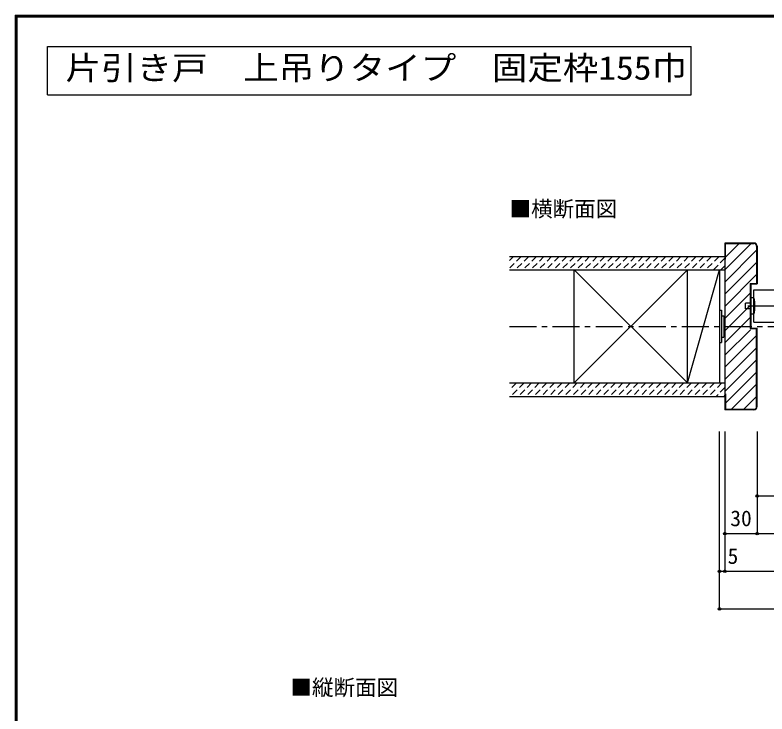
# Model space of a CAD drawing. Units: millimetres at full size, sheet at 1:5; details may follow other scales. Extents: x -973 to 977, y -718 to 696.
# Drawn here: x -973 to -275, y 46 to 696 of the extents above; entities that cross this region are included whole.
import ezdxf
from ezdxf.enums import TextEntityAlignment as Align

# ---------------------------------------------------------------- set-up
doc = ezdxf.new("R2010")
doc.units = ezdxf.units.MM
doc.header["$LTSCALE"] = 5
doc.header["$PDMODE"] = 32
doc.header["$PDSIZE"] = 2.5
doc.linetypes.add('CHAIN1', pattern=[8, 5, -1, 1, -1])
doc.linetypes.add('DASHED1', pattern=[1.8, 1.2, -0.6])
for name, color, linetype in [('0-1_通り芯', 4, 'CHAIN1'), ('0-2_柱', 3, 'Continuous'), ('0-3_仕上げ', 2, 'Continuous'), ('0-4_枠', 3, 'Continuous'), ('0-6_扉', 2, 'Continuous'), ('0-7_金物', 7, 'Continuous'), ('0-A_文字', 3, 'Continuous'), ('0-B_寸法', 7, 'Continuous'), ('0-C_ハッチ', 4, 'DASHED1'), ('F-1_枠', 6, 'Continuous')]:
    doc.layers.add(name, color=color, linetype=linetype)
doc.styles.add('ＭＳ ゴシック', font='')
doc.styles.get('ＭＳ ゴシック').set_extended_font_data('MS Gothic')

msp = doc.modelspace()

# ---------------------------------------------------------------- linework, layer by layer
at = {"layer": '0-1_通り芯'}
for p, q in [((292.306, 425.5), (-294.993, 425.5)), ((-513.993, 406.5), (511.306, 406.5))]:
    msp.add_line(p, q, dxfattribs=at)
at = {"layer": '0-2_柱', "color": 7}
for p, q in [((-453.872, 354), (-348.872, 459)), ((-348.872, 354), (-453.872, 459)), ((-348.872, 354), (-318.993, 459))]:
    msp.add_line(p, q, dxfattribs=at)
at = {"layer": '0-2_柱'}
for p, q in [((-453.872, 354), (-453.872, 459)), ((-348.872, 354), (-348.872, 459)), ((-318.993, 459), (-318.993, 354))]:
    msp.add_line(p, q, dxfattribs=at)
at = {"layer": '0-3_仕上げ'}
for p, q in [((-513.993, 471.5), (-313.993, 471.5)), ((-513.993, 459), (-313.993, 459)), ((-513.993, 354), (-313.993, 354)), ((-513.993, 341.5), (-313.993, 341.5))]:
    msp.add_line(p, q, dxfattribs=at)
at = {"layer": '0-4_枠'}
for p, q in [((-313.993, 484), (-313.993, 329)), ((-286.993, 484), (-313.993, 484)), ((-284.493, 481), (-284.493, 446.5)), ((-283.993, 481), (-283.993, 446)), ((-313.493, 469), (-313.993, 469)), ((-290.493, 446.5), (-284.493, 446.5)), ((-290.493, 446.5), (-290.493, 404.5)), ((-289.993, 446), (-283.993, 446)), ((-289.993, 446), (-289.993, 405)), ((-290.493, 404.5), (-284.493, 404.5)), ((-289.993, 405), (-283.993, 405)), ((-284.493, 332), (-284.493, 404.5)), ((-283.993, 332), (-283.993, 405)), ((-313.493, 344), (-313.993, 344)), ((-313.493, 344), (-313.493, 329.5)), ((-286.993, 329), (-313.993, 329)), ((-313.493, 329.5), (-286.993, 329.5))]:
    msp.add_line(p, q, dxfattribs=at)
msp.add_lwpolyline([(-313.493, 469), (-313.493, 483.5), (-286.993, 483.5)], dxfattribs=at)
for centre, radius, start, end in [((-286.993, 481), 3, 0, 90), ((-286.993, 481), 2.5, 0, 90), ((-286.993, 332), 2.5, 270, 0), ((-286.993, 332), 3, 270, 0)]:
    msp.add_arc(centre, radius, start, end, dxfattribs=at)
at = {"layer": '0-6_扉', "color": 6}
for p, q in [((-286.993, 440.5), (-146.668, 440.5)), ((-286.993, 410.5), (-286.993, 440.5)), ((-286.993, 410.5), (-146.668, 410.5))]:
    msp.add_line(p, q, dxfattribs=at)
at = {"layer": '0-7_金物'}
for p, q in [((-289.993, 428), (-294.993, 428)), ((-286.993, 433), (-289.993, 433)), ((-318.993, 421.5), (-316.993, 421.5)), ((-318.993, 421.5), (-318.993, 391.5)), ((-316.993, 421.5), (-316.993, 391.5)), ((-316.993, 416.5), (-314.993, 416.5)), ((-314.993, 416.5), (-314.993, 396.5)), ((-314.993, 415.5), (-313.993, 415.5)), ((-318.993, 391.5), (-316.993, 391.5)), ((-316.993, 396.5), (-314.993, 396.5)), ((-314.993, 397.5), (-313.993, 397.5))]:
    msp.add_line(p, q, dxfattribs=at)
for points in [[(-289.993, 423), (-294.993, 423), (-294.993, 428)], [(-286.993, 418), (-289.993, 418), (-289.993, 433)]]:
    msp.add_lwpolyline(points, dxfattribs=at)
msp.add_arc((-317.444, 425.5), 31.361, 346.16371, 13.83632, dxfattribs=at)
at = {"layer": '0-A_文字'}
for p, q in [((-943.333, 621.667), (-943.333, 666.667)), ((-943.333, 666.667), (-345.238, 666.667)), ((-345.238, 621.667), (-345.238, 666.667)), ((-943.333, 621.667), (-345.238, 621.667))]:
    msp.add_line(p, q, dxfattribs=at)
at = {"layer": '0-B_寸法', "color": 4}
for p, q in [((-318.993, 144), (-318.993, 309)), ((-313.993, 309), (-313.993, 179)), ((-283.993, 309), (-283.993, 214)), ((-283.993, 249), (281.306, 249)), ((-313.993, 214), (311.306, 214)), ((-318.993, 179), (-313.993, 179)), ((-313.993, 179), (311.306, 179)), ((-318.993, 144), (316.306, 144))]:
    msp.add_line(p, q, dxfattribs=at)
at = {"layer": '0-B_寸法'}
for p in [(-283.993, 249), (-313.993, 214), (-283.993, 214), (-318.993, 179), (-313.993, 179), (-318.993, 144)]:
    msp.add_point(p, dxfattribs=at)
at = {"layer": '0-C_ハッチ', "linetype": 'Continuous'}
for p, q in [((-289.557, 483.5), (-313.993, 459.064)), ((-300.87, 483.5), (-313.493, 470.878)), ((-284.493, 477.25), (-313.993, 447.75)), ((-284.493, 465.936), (-313.993, 436.436)), ((-284.493, 454.623), (-313.993, 425.123)), ((-290.493, 437.309), (-313.993, 413.809)), ((-290.493, 425.995), (-313.993, 402.495)), ((-290.493, 414.682), (-313.993, 391.182)), ((-290.361, 403.5), (-313.993, 379.868)), ((-284.493, 398.054), (-313.993, 368.554)), ((-284.493, 386.74), (-313.993, 357.24)), ((-284.493, 375.427), (-313.993, 345.927)), ((-284.493, 364.113), (-313.493, 335.113)), ((-284.493, 352.799), (-307.792, 329.5)), ((-284.493, 341.486), (-296.479, 329.5))]:
    msp.add_line(p, q, dxfattribs=at)
at = {"layer": '0-C_ハッチ'}
for p, q in [((-510.343, 471.5), (-513.993, 467.851)), ((-503.272, 471.5), (-513.993, 460.78)), ((-496.201, 471.5), (-508.701, 459)), ((-489.13, 471.5), (-501.63, 459)), ((-482.059, 471.5), (-494.559, 459)), ((-474.988, 471.5), (-487.488, 459)), ((-467.917, 471.5), (-480.417, 459)), ((-460.846, 471.5), (-473.346, 459)), ((-453.775, 471.5), (-466.275, 459)), ((-446.704, 471.5), (-459.204, 459)), ((-439.633, 471.5), (-452.133, 459)), ((-432.562, 471.5), (-445.062, 459)), ((-425.491, 471.5), (-437.991, 459)), ((-418.42, 471.5), (-430.92, 459)), ((-411.348, 471.5), (-423.848, 459)), ((-404.277, 471.5), (-416.777, 459)), ((-397.206, 471.5), (-409.706, 459)), ((-390.135, 471.5), (-402.635, 459)), ((-383.064, 471.5), (-395.564, 459)), ((-375.993, 471.5), (-388.493, 459)), ((-368.922, 471.5), (-381.422, 459)), ((-361.851, 471.5), (-374.351, 459)), ((-354.78, 471.5), (-367.28, 459)), ((-347.709, 471.5), (-360.209, 459)), ((-340.638, 471.5), (-353.138, 459)), ((-333.567, 471.5), (-346.067, 459)), ((-326.496, 471.5), (-338.996, 459)), ((-319.425, 471.5), (-331.925, 459)), ((-313.993, 469.861), (-324.854, 459)), ((-313.993, 462.79), (-317.782, 459)), ((-507.635, 354), (-513.993, 347.642)), ((-500.564, 354), (-513.064, 341.5)), ((-493.493, 354), (-505.993, 341.5)), ((-486.422, 354), (-498.922, 341.5)), ((-479.351, 354), (-491.851, 341.5)), ((-472.28, 354), (-484.78, 341.5)), ((-465.209, 354), (-477.709, 341.5)), ((-458.138, 354), (-470.638, 341.5)), ((-451.067, 354), (-463.567, 341.5)), ((-443.996, 354), (-456.496, 341.5)), ((-436.925, 354), (-449.425, 341.5)), ((-429.854, 354), (-442.354, 341.5)), ((-422.782, 354), (-435.282, 341.5)), ((-415.711, 354), (-428.211, 341.5)), ((-408.64, 354), (-421.14, 341.5)), ((-401.569, 354), (-414.069, 341.5)), ((-394.498, 354), (-406.998, 341.5)), ((-387.427, 354), (-399.927, 341.5)), ((-380.356, 354), (-392.856, 341.5)), ((-373.285, 354), (-385.785, 341.5)), ((-366.214, 354), (-378.714, 341.5)), ((-359.143, 354), (-371.643, 341.5)), ((-352.072, 354), (-364.572, 341.5)), ((-345.001, 354), (-357.501, 341.5)), ((-337.93, 354), (-350.43, 341.5)), ((-330.859, 354), (-343.359, 341.5)), ((-323.787, 354), (-336.287, 341.5)), ((-316.716, 354), (-329.216, 341.5)), ((-313.993, 349.653), (-322.145, 341.5)), ((-313.993, 342.581), (-315.074, 341.5))]:
    msp.add_line(p, q, dxfattribs=at)
at = {"layer": 'F-1_枠'}
for p, q in [((-973.347, 695.833), (-973.347, -700.833)), ((-973.347, 695.833), (976.653, 695.833)), ((-973.347, 695), (976.653, 695)), ((-973.347, 694.167), (976.653, 694.167)), ((-972.514, 695.833), (-972.514, -700.833)), ((-971.68, 695.833), (-971.68, -700.833))]:
    msp.add_line(p, q, dxfattribs=at)

# ---------------------------------------------------------------- texts
at = {"layer": '0-A_文字', "style": 'ＭＳ ゴシック', "width": 1.1}
msp.add_text('片引き戸\u3000上吊りタイプ\u3000固定枠155巾', height=21.99, dxfattribs=at).set_placement((-926.458, 629.167), align=Align.BOTTOM_LEFT)
at = {"layer": '0-A_文字', "color": 7, "style": 'ＭＳ ゴシック'}
for s, p in [('■横断面図', (-513.993, 504)), ('■縦断面図', (-717.565, 59.319))]:
    msp.add_text(s, height=14.66, dxfattribs=at).set_placement(p, align=Align.BOTTOM_LEFT)
at = {"layer": '0-B_寸法', "style": 'ＭＳ ゴシック'}
for s, p in [('30', (-308.993, 216.5)), ('5', (-311.493, 181.5))]:
    msp.add_text(s, height=14.66, dxfattribs=at).set_placement(p, align=Align.BOTTOM_LEFT)

doc.saveas('drawing.dxf')
